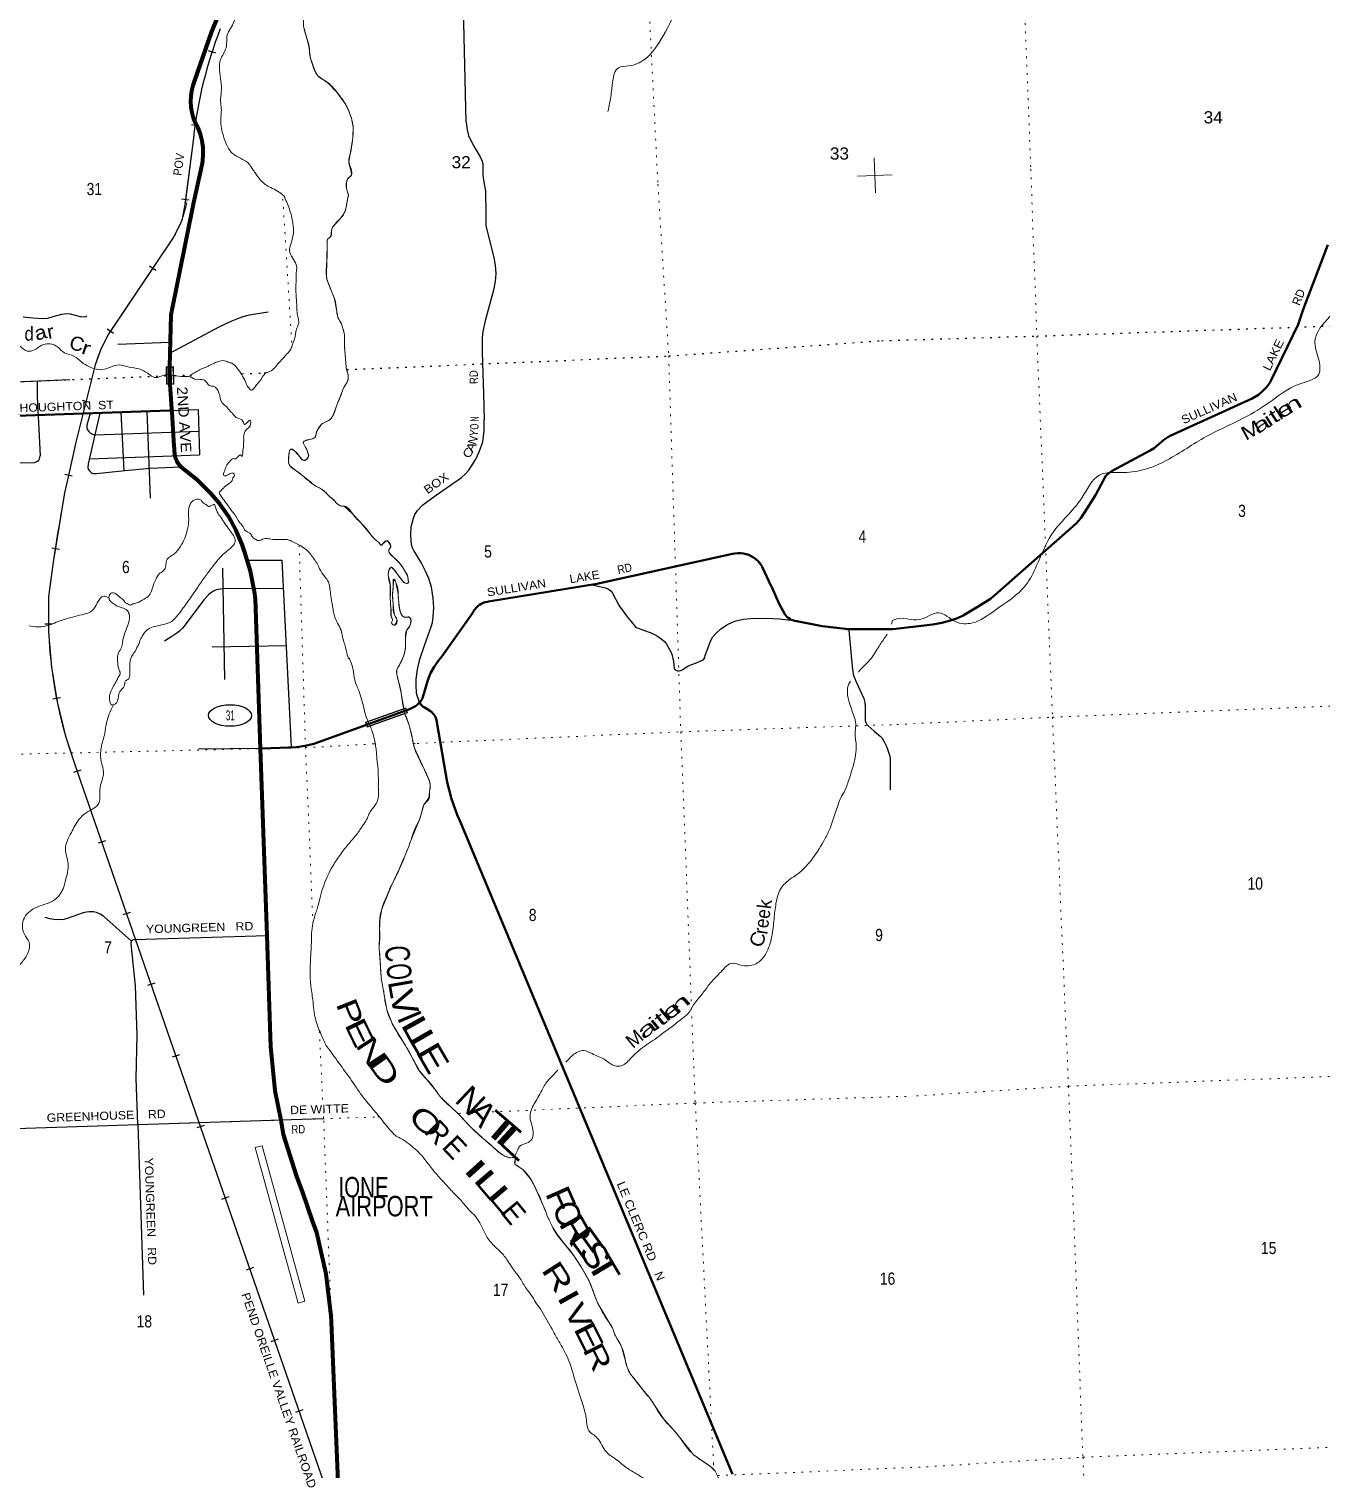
# Model space of a CAD drawing. Header units: feet. Extents: x 727543 to 978287, y 379550 to 572970.
# Drawn here: x 870600 to 889124, y 458553 to 479192 of the extents above; entities that cross this region are included whole.
import ezdxf
from ezdxf.enums import TextEntityAlignment as Align

# ---------------------------------------------------------------- set-up
doc = ezdxf.new("R2010")
doc.units = ezdxf.units.FT
doc.header["$LTSCALE"] = 80
doc.linetypes.add('DOT_DASHED', pattern=[7.7, 5, -1.2, 0.3, -1.2])
doc.linetypes.add('DOTTED', pattern=[1.5, 0.3, -1.2])
for name, color, linetype, lineweight in [('17', 7, 'Continuous', 25), ('23', 7, 'Continuous', 70), ('26', 7, 'Continuous', 40), ('29', 7, 'Continuous', 25), ('34', 7, 'Continuous', 25), ('36', 7, 'Continuous', 13), ('39', 7, 'Continuous', 13), ('4', 7, 'Continuous', 13), ('44', 7, 'DOT_DASHED', 13), ('59', 7, 'Continuous', 13), ('6', 7, 'DOTTED', 25), ('61', 7, 'Continuous', 13), ('7', 7, 'DOTTED', 13)]:
    doc.layers.add(name, color=color, linetype=linetype, lineweight=lineweight)
for name, color, linetype in [('27', 7, 'Continuous'), ('30', 7, 'Continuous'), ('41', 7, 'Continuous')]:
    doc.layers.add(name, color=color, linetype=linetype)

msp = doc.modelspace()

# ---------------------------------------------------------------- linework, layer by layer
at = {"layer": '17'}
msp.add_ellipse((873484.91, 469352.22), major_axis=(309.24, -1), ratio=0.500121, dxfattribs=at)
at = {"layer": '23'}
for p, q in [((874015.83, 466199.76), (873922.86, 468879.21)), ((874668.38, 462112.31), (874530.01, 462516.78))]:
    msp.add_line(p, q, dxfattribs=at)
for points in [[(872967.24, 476704.25), (873084.74, 477241.9), (873093.95, 477299.69), (873101.07, 477395.93), (873098.1, 477492.39), (873085.06, 477588.02), (873062.1, 477681.75), (873029.46, 477772.57), (873026.65, 477777.25), (872990.37, 477846.14), (872961.48, 477918.44), (872940.31, 477993.37), (872927.09, 478070.1), (872921.96, 478147.79), (872924.99, 478225.59), (872936.12, 478302.65), (872955.25, 478378.13), (872982.17, 478451.19), (873219.55, 479139.76), (873512.52, 479864.28)], [(872652.9, 473712.09), (872650.61, 473747.33), (872628.05, 474100.03), (872619.47, 474348.73), (872640.31, 475092.04), (872967.24, 476704.25)], [(873922.86, 468879.21), (873848.49, 471022.56), (873835.16, 471130.11), (873778.13, 471419.01), (873691.22, 471700.36), (873656.79, 471803.93), (873569.84, 472010.31), (873461.78, 472206.46), (873333.82, 472390.24), (873211.39, 472533.73), (873008.61, 472733.27), (872786.08, 472910.53), (872764.54, 472935.1), (872742.94, 472965.27), (872724.62, 472997.53), (872709.76, 473031.54), (872698.54, 473066.91), (872691.08, 473103.25), (872687.46, 473140.18), (872687.6, 473160.37), (872687.76, 473182.74), (872685.57, 473210.37), (872653.86, 473697.33), (872652.9, 473712.09)], [(874215.81, 463553.63), (874129.17, 463971.77), (874071.24, 464602.98), (874015.83, 466199.76)], [(874530.01, 462516.78), (874440.68, 462744.7), (874252.77, 463350.07), (874215.81, 463553.63)], [(874668.38, 462112.31), (874667.62, 462112.31), (874530.01, 462516.78)], [(875038, 458253.23), (874939.47, 460666.18), (874934.44, 460749.04), (874861.69, 461351.35), (874726.39, 461942.76), (874668.38, 462112.31)]]:
    msp.add_lwpolyline(points, dxfattribs=at)
at = {"layer": '26'}
for points in [[(889220.99, 476098.71), (888864.84, 475169.92), (888792.24, 474957.04), (888406.01, 474155.66), (888386.05, 474121.32), (888345.17, 474060.55), (888287.6, 474002.41), (888223.51, 473948.32), (888134.15, 473895.57), (886959.32, 473359.59), (886925.29, 473340.58), (886869.97, 473302.52), (886727.4, 473184.59), (886672.07, 473149.13), (886125.75, 472857.67), (886094.36, 472834.58), (886056.34, 472804.15), (886039.23, 472787.03), (886011.01, 472742.19), (885888.59, 472511.26), (885732.66, 472258.85), (885679.93, 472181.19), (885611.41, 472102.71), (884487.99, 471115), (884382.32, 471023.64), (884208.85, 470912), (883989.92, 470785.92), (883910.16, 470747.12), (883811.22, 470713.64), (883688.44, 470682.14), (883558.39, 470654.67), (882985.77, 470590.42)], [(870425.82, 473644.66), (872614.88, 473721.45), (872652.9, 473712.09)], [(876202.03, 469540.48), (876213.39, 469553.82), (876231.77, 469580.63), (876247.24, 469609.22), (876249.73, 469614.58), (876319.43, 469858.49), (876359.85, 469957.3), (876410.38, 470051.34), (876470.46, 470139.59), (876518.39, 470198.01), (876959.9, 470819.32), (876974.69, 470846.56), (876992.25, 470872.11), (877012.38, 470895.68), (877034.87, 470917.01), (877059.46, 470935.88), (877085.89, 470952.08), (877113.87, 470965.42), (877143.09, 470975.77), (877173.23, 470983), (877190.68, 470985.7), (878742.15, 471237.63), (880683.66, 471667.27), (880722.64, 471675.34), (880762.26, 471679.3), (880802.07, 471679.09), (880841.64, 471674.72), (880880.54, 471666.24), (880918.34, 471653.73), (880954.62, 471637.35), (880989, 471617.26), (881021.08, 471593.69), (881050.53, 471566.9), (881077.01, 471537.17), (881080.14, 471532.81), (881112.32, 471485.57), (881113.61, 471482.81), (881242.36, 471206.82), (881248.79, 471194.02), (881264.93, 471156.82), (881353.82, 470951.88), (881434.3, 470803.55), (881449.37, 470784.17), (881466.38, 470766.46), (881485.15, 470750.64), (881505.47, 470736.86), (881527.12, 470725.28), (881549.86, 470716.03), (881573.45, 470709.2), (881597.62, 470704.88), (881605.94, 470703.99), (881972.85, 470632.67), (882306.1, 470592.48), (882331.1, 470589.46), (882356.1, 470589.5), (882985.77, 470590.42)], [(873922.86, 468879.21), (873943.92, 468879.99), (874323.27, 468894.17), (874433.27, 468898.51), (874560.2, 468915.98), (874684.6, 468946.62), (874805.12, 468990.1), (875439.49, 469220.87), (876055.36, 469444.9), (876085.99, 469455.79), (876115.31, 469469.82), (876143, 469486.84), (876168.76, 469506.67), (876192.31, 469529.07), (876202.03, 469540.48)], [(880683.98, 458483.58), (876772.38, 467859.06), (876741.4, 467928.27), (876656.23, 468159.84), (876595.73, 468399.05), (876447.06, 469256.41), (876446.45, 469262.19), (876442.63, 469284.39), (876436.5, 469306.08), (876428.14, 469327.01), (876417.64, 469346.95), (876405.12, 469365.68), (876390.7, 469383), (876374.55, 469398.72), (876356.85, 469412.66), (876264.83, 469469.39), (876262.54, 469470.62), (876251.25, 469477.66), (876240.75, 469485.85), (876231.16, 469495.08), (876222.59, 469505.27), (876215.13, 469516.3), (876208.87, 469528.04), (876202.03, 469540.48)]]:
    msp.add_lwpolyline(points, dxfattribs=at)
at = {"layer": '29'}
for p, q in [((872623.07, 474544.68), (873326.22, 474922.15)), ((872616.71, 474697.62), (871875.7, 474670.25)), ((870402.09, 474135.54), (871185.95, 474164.77)), ((871479.49, 473680.58), (871433.45, 473514.21)), ((871618.55, 473685.9), (871450.55, 472958.04)), ((872293.15, 473710.81), (872340.96, 472464.95)), ((872639.88, 473722.33), (873025.53, 473735.86)), ((873025.53, 473735.86), (873046.93, 473087.62)), ((871549.36, 473372.8), (873035.79, 473424.95)), ((871467.67, 473032.22), (873046.93, 473087.62)), ((871570.69, 472820.76), (871977.23, 472863.25)), ((873407.89, 469865.75), (873379.1, 471463.62)), ((873736.17, 471575.99), (874226.79, 471575.9)), ((874248, 471170.42), (873384.47, 471165.81)), ((882355.6, 470575.82), (882405.69, 470004.95)), ((874287.12, 470350.53), (873226.72, 470330.88)), ((876177.47, 469607.59), (876202.03, 469540.48)), ((873918.92, 468879.06), (873032.67, 468867.9)), ((872116.39, 466143.07), (874015.83, 466199.76)), ((874809.14, 463573.29), (874215.81, 463553.63)), ((872163.83, 463494.53), (872246.19, 461048.6))]:
    msp.add_line(p, q, dxfattribs=at)
for points in [[(876867.07, 477855.12), (876816.33, 480099.92), (876816.33, 480099.92)], [(876867.07, 477855.12), (876882.26, 477745.62), (876902.96, 477665.37), (876939.19, 477579.94), (876996.11, 477476.38), (877071.15, 477357.29), (877099.61, 477295.16), (877109.96, 477253.74), (877109.96, 477238.21), (877107.37, 477093.23), (877120.31, 476994.85), (877144.37, 476869.51)], [(877144.37, 476869.51), (877151.45, 476535.12), (877152.57, 476371.09), (877164.74, 476313.47), (877266.64, 475914.5), (877284.38, 475803.66), (877293.23, 475683.98), (877284.38, 475568.71), (877262.21, 475444.6), (877142.58, 475005.73), (877106.04, 474855), (877098.28, 474766.35), (877099.19, 474554.58)], [(873326.22, 474922.15), (873500.2, 475002.3), (873595.45, 475042.2), (873672.99, 475068.79), (873763.82, 475090.96), (873848, 475108.69), (874031.86, 475137.5)], [(870521.04, 475062.97), (870656.17, 475051.88), (870795.72, 475040.8), (870871.04, 475045.23), (870950.79, 475067.4), (871074.84, 475102.86), (871141.3, 475111.73), (871194.46, 475109.51), (871338.45, 475067.4), (871387.18, 475062.97), (871418.2, 475069.61), (871433.7, 475080.7)], [(877099.19, 474554.58), (877119.46, 473960.88), (877127.1, 473589.21), (877127.01, 473593.25)], [(870721.77, 474133.42), (870720.07, 473921.2), (870761.76, 473071.29)], [(871969.16, 472862.49), (871925.97, 473697.25), (871927.87, 473703.36)], [(871433.45, 473514.21), (871430.28, 473472.95), (871436.92, 473450.79), (871461.29, 473419.76), (871483.45, 473397.59), (871521.11, 473377.65), (871549.36, 473372.8)], [(876225.38, 471543.04), (876118, 471718.64), (876098.07, 471754.1), (876085.88, 471802.87), (876073.7, 471931.43), (876081.45, 472057.76), (876113.57, 472179.67), (876134.62, 472230.65), (876170.07, 472288.28), (876246.49, 472370.29), (876423.72, 472498.85), (876800.33, 472764.83), (876855.72, 472811.38), (876905.56, 472869), (876981.99, 472986.48), (877005.25, 473026.37), (877056.21, 473128.33), (877106.05, 473274.63), (877118.24, 473352.2), (877128.21, 473438.65), (877127.1, 473589.21)], [(870402.57, 472975.05), (870681.48, 472979.78), (870705.85, 472985.32), (870724.68, 472994.19), (870745.73, 473013.03), (870754.59, 473031.87), (870759.02, 473048.49), (870761.76, 473071.29)], [(871450.55, 472958.04), (871445.79, 472905.54), (871451.88, 472880.05), (871467.94, 472856.77), (871491.76, 472832.39), (871509.48, 472822.42), (871523.32, 472819.09), (871570.69, 472820.76)], [(871977.23, 472863.25), (872338.13, 472897.35), (872775.9, 472914.37)], [(874226.79, 471575.9), (874358.55, 468896.99), (874360.57, 468897.03)], [(876202.03, 469540.48), (876165.63, 469637.35), (876157.33, 469671.7), (876151.23, 469785.85), (876152.34, 469872.3), (876173.39, 470009.72), (876205.51, 470160.44), (876276.4, 470368.79), (876373.88, 470639.21), (876384.95, 470683.53), (876397.14, 470758.9), (876404.89, 470900.75), (876397.14, 471031.53), (876373.88, 471188.9), (876335.11, 471313.03), (876285.26, 471419.42), (876225.38, 471543.04)], [(878673.78, 471224.11), (878867.83, 471181.14), (878899.95, 471168.96), (878918.78, 471158.98), (878947.58, 471132.38), (878959.76, 471116.87), (879062.78, 470924.03), (879164.68, 470782.17), (879293.18, 470627.02), (879311.45, 470613.72), (879333.6, 470601.53), (879386.22, 470582.69), (879528, 470533.92), (879570.09, 470513.98), (879612.18, 470488.49), (879678.65, 470440.83), (879711.32, 470410.91), (879739.02, 470374.33), (879802.71, 470263.51), (879814.34, 470229.15), (879838.16, 470126.08), (879851.45, 470024.13), (879864.74, 470006.39), (879875.26, 469999.74), (879895.76, 469993.09), (879919.57, 469993.09), (879944.49, 469997.53), (879975.51, 470010.83), (880050.83, 470064.02), (880157.17, 470103.92), (880254.64, 470143.82), (880274.58, 470159.33), (880287.87, 470181.5), (880294.52, 470210.31), (880369.84, 470418.66), (880403.07, 470478.51), (880445.17, 470529.49), (880517.17, 470595.99), (880613.53, 470658.05), (880685.53, 470691.3), (880732.06, 470709.04), (880843.93, 470733.41), (880942.52, 470742.28), (881176.24, 470746.71), (881357.9, 470737.84), (881561.71, 470715.68)], [(873384.47, 471165.81), (873352.65, 471163.42), (873307.79, 471156.76), (873278.44, 471147.9), (873249.64, 471134.6), (873208.1, 471108), (873174.32, 471080.3), (873110.63, 471010.47), (872827.07, 470631.45), (872801.58, 470601.53), (872766.14, 470567.18), (872722.94, 470531.71), (872652.05, 470482.95), (872543.5, 470418.67)], [(882405.69, 470004.95), (882420.2, 469927.7), (882456.75, 469836.82), (882567.52, 469597.44), (882584.14, 469537.59), (882589.68, 469477.74), (882585.24, 469318.15), (882588.02, 469281.58), (882597.43, 469251.66), (882612.39, 469222.84), (882629.55, 469202.9), (882718.17, 469127.53), (882802.35, 469056.6), (882830.6, 469026.68), (882856.08, 468985.68), (882899.83, 468897.01), (882933.06, 468798.38), (882940.81, 468767.35), (882944.14, 468732.99), (882944.14, 468542.37), (882944.14, 468285.25)], [(872073.25, 466117.5), (871676.7, 466469.92), (871621.31, 466507.61), (871570.36, 466527.55), (871526.05, 466538.64), (871464.02, 466540.85), (871428.57, 466536.42), (871379.83, 466523.12), (871300.08, 466494.31), (871151.65, 466441.11), (871102.91, 466430.03), (871045.31, 466425.59), (870958.91, 466427.81), (870903.53, 466438.89), (870832.63, 466456.63)], [(872163.83, 463494.53), (872138.88, 464149.22), (872152.17, 464769.85), (872130.02, 465479.14), (872067.99, 466082.04), (872068.82, 466098.66), (872073.25, 466117.5)], [(872073.25, 466117.5), (872093.46, 466135.78), (872105.09, 466140.77), (872116.39, 466143.07)], [(874215.81, 463553.63), (869526.92, 463402.83), (869302.87, 463400.28)]]:
    msp.add_lwpolyline(points, dxfattribs=at)
at = {"layer": '34'}
for p, q in [((873281.25, 478843.75), (873175.14, 478875)), ((873040.3, 477796.44), (872931.06, 477813.83)), ((872958.82, 477624.91), (872839.4, 476699.2)), ((872900.6, 476735.04), (872790.9, 476749.2)), ((872421.72, 475728.83), (872329.8, 475790.36)), ((871815.54, 474828), (871723.62, 474889.53)), ((871477.08, 473836.5), (871369.82, 473863.5)), ((871223.43, 472782.47), (871115.44, 472806.39)), ((871037.94, 471729.69), (870928.81, 471747.73)), ((870938.58, 470660.29), (870827.97, 470659.99)), ((871055.11, 469604.55), (870945.94, 469586.78)), ((871346.27, 468569.62), (871241.76, 468533.38)), ((871700, 467557.44), (871595.5, 467521.2)), ((872053.25, 466530.72), (871948.75, 466494.48)), ((872406.99, 465518.53), (872302.48, 465482.3)), ((872760.24, 464491.81), (872655.74, 464455.57)), ((873113.98, 463479.63), (873009.47, 463443.39)), ((873467.23, 462452.91), (873362.73, 462416.67)), ((873820.97, 461440.73), (873716.46, 461404.49)), ((874174.22, 460414), (874069.71, 460377.77)), ((874527.96, 459401.82), (874423.45, 459365.58))]:
    msp.add_line(p, q, dxfattribs=at)
at = {"layer": '34', "lineweight": 13}
msp.add_line((872664.15, 476191.84), (871749.35, 474825.3), dxfattribs=at)
for points in [[(872958.82, 477624.91), (872840.92, 476710.99), (872838.74, 476699.09)], [(871554.69, 474374.73), (871276.57, 473269.73), (871115.25, 472541.49)], [(871288.25, 468573.63), (878475.72, 447845.48), (878475.68, 447847.5)]]:
    msp.add_lwpolyline(points, dxfattribs=at)
at = {"layer": '34'}
msp.add_lwpolyline([(872839.4, 476699.2), (872798.47, 476469.38), (872784.56, 476426.55), (872696.91, 476249.06), (872663.22, 476192.43), (871769.56, 474857.46), (871748.4, 474825.86), (871630.72, 474600.76), (871553.63, 474375.04), (871275.5, 473269.98), (871169.89, 472793.21), (871114.17, 472541.7), (870950.03, 471548.67), (870882.93, 471051.04), (870883.99, 470659.04), (870884.29, 470546.73), (870925.6, 470044.15), (871006.61, 469546.42), (871126.8, 469056.68), (871285.42, 468578.01), (871287.22, 468573.26), (871295.04, 468550.69), (872002.03, 466511.79), (872709.02, 464472.89), (873416, 462433.98), (874122.99, 460395.08), (874829.98, 458356.17)], dxfattribs=at)
at = {"layer": '34', "lineweight": 13}
for centre, radius, start, end in [((879214.34, 476920.14), 6295.09, 158.84718, 173.57198), ((871413.11, 476974.47), 1475.67, 327.97081, 349.40461), ((873116.28, 473967.41), 1613.84, 147.88747, 165.3809), ((896015.54, 467915.59), 25326.34, 169.47574, 172.88858), ((877237.41, 470815.98), 6357.72, 177.88182, 200.6524)]:
    msp.add_arc(centre, radius, start, end, dxfattribs=at)
at = {"layer": '34'}
msp.add_arc((879214.34, 476920.14), 6295.09, 158.84718, 173.57198, dxfattribs=at)
at = {"layer": '36'}
msp.add_line((873846.43, 463161.21), (873942.83, 463187.82), dxfattribs=at)
for points in [[(873846.43, 463161.21), (874461.57, 460932.7), (874557.97, 460959.31)], [(873942.83, 463187.82), (874557.97, 460959.31), (874557.97, 460959.31)]]:
    msp.add_lwpolyline(points, dxfattribs=at)
at = {"layer": '39'}
for p, q in [((882965.71, 470662.58), (882980.85, 470712.48)), ((875970.79, 469450.55), (875990.54, 469376.57))]:
    msp.add_line(p, q, dxfattribs=at)
for points in [[(875817.15, 486624.59), (875839.87, 486390.48), (875819.68, 486173.39), (875733.18, 485725.79), (875652.4, 485507.01), (875652.33, 485365.35), (875632.49, 485279.81), (875617.49, 485166.07), (875629.36, 485030.82), (875651.44, 484891.8), (875705.78, 484755.71), (875804.54, 484620.85), (875999.41, 484446.17), (876104.68, 484295.31), (876130.73, 484231.28), (876167.32, 484151.35), (876225.19, 484033.57), (876250.01, 483941.17), (876271.92, 483808.23), (876307.7, 483612.93), (876313, 483495.71), (876391.22, 483228.74), (876485.52, 482964.25), (876537.56, 482838.21), (876540.33, 482739.13), (876497.47, 482537.6), (876441.85, 482430.82), (876408.99, 482377.3), (876293.09, 482185.87), (876138.16, 481944.8), (875976.27, 481735.9), (875765.34, 481545.88), (875553.57, 481386.19), (875330.84, 481256.55), (875218.72, 481219.03), (874985.1, 481117.42), (874761.44, 480949.3), (874581.69, 480800.62), (874442.86, 480562.02), (874406.19, 480500.29), (874375.52, 480440.75), (874289.04, 480353.35), (874153.66, 480207.93), (873956.74, 480095.19), (873843.75, 479944.32), (873756.46, 479741.56), (873657.34, 479528.34), (873574.01, 479400.56), (873540.72, 479290.35), (873445.01, 479099.49), (873427.78, 478920.93), (873349.68, 478750.8), (873354.25, 478443.34), (873358.55, 478289.66), (873348.27, 478151.77), (873359.23, 478048.87), (873350.53, 477854.36), (873397.26, 477629.02), (873432.29, 477532.86), (873474.83, 477457.14), (873520.79, 477403.79), (873578.41, 477366.94), (873693.31, 477305.38), (873751.1, 477262.47), (873782.69, 477216.81), (873820.63, 477161.2), (873852.22, 477115.54), (873942.28, 477002.7), (874006.42, 476949.85), (874092.53, 476905.7), (874187.01, 476851.67), (874267.96, 476776.06), (874275.6, 476756)], [(876553.71, 484570.88), (876597.82, 484511.4), (876613.03, 484473.37), (876639.7, 484387.1), (876641.95, 484379.07), (876660.08, 484308.75), (876697.41, 484202.53), (876748.88, 484096.72), (876788.44, 484055.32), (876828.85, 483983.6), (876835.42, 483965.57), (876896.32, 483811.44), (876965.3, 483657.54), (876959.22, 483513.7), (876979.12, 483380.69), (876996.31, 483271.9), (877010.88, 483112.43), (877090.96, 482995.27), (877165.38, 482863.78), (877209.58, 482656.58), (877232, 482505.43), (877227.92, 482434.49), (877226.15, 482353.5), (877219.18, 482169.16), (877216.47, 482049.69), (877162.98, 481938.92), (877042.25, 481775.7), (876976.4, 481745.53), (876904.89, 481701.05), (876782.83, 481657.18), (876650.16, 481487.55), (876469.6, 481440.02), (876302.44, 481419.18), (876090.72, 481257.47), (876095.3, 481093.68), (876101.68, 480938.04), (876021.94, 480826.55), (875974.1, 480802.96), (875926.31, 480777.34), (875811.15, 480776.16), (875652.39, 480816.26), (875500.19, 480838.33), (875375.42, 480674.99), (875320.75, 480606.69), (875275.32, 480569), (875115.05, 480374.32), (875085.77, 480337.08), (874994.75, 480267.76), (874857.58, 480114.2), (874705.03, 480004.72), (874570.4, 479760.17), (874544.11, 479472.08), (874543.45, 479206.97), (874622.63, 478905.63), (874627.02, 478820.76), (874665.26, 478682.19), (874740.53, 478520.38), (874769.53, 478494.88), (874857.96, 478440.68), (875022.25, 478275.27), (875148.57, 478094.63), (875198.13, 477984.71), (875248.27, 477781.72), (875237.38, 477593.22), (875210.17, 477410.34), (875189.44, 477284.3), (875223.04, 477095.01), (875168.08, 477036.82), (875148.36, 476947.23), (875162.8, 476864.67), (875180.68, 476805.28), (875178.87, 476791.68)], [(878900.05, 478004.79), (878945.76, 478248.9), (878970.5, 478447.9), (879050.17, 478634.27), (879196.96, 478660.62), (879424.74, 478753.97), (879692.18, 479091.27), (879917.11, 479575.1), (880012.38, 479925.82), (880121.35, 480220.25), (880313.67, 480569.62), (880604.34, 480871.14), (880880.38, 481117.61), (881199.96, 481324.82), (881698.42, 481567.36), (881995.41, 481715.26), (882253.48, 481809.46), (882436.23, 481850.97), (882536.38, 481856.61)], [(890282.25, 477394.7), (890158.47, 476676.71), (889929.22, 476004.55), (889474.51, 475302.08), (889249.4, 475067.97), (889033.16, 474717.14), (889086.12, 474464.78), (889089.14, 474244.93), (888791.81, 474092.97), (888420.58, 473867.74), (888071.51, 473645.31), (887476.49, 473349.47), (886913.55, 473012.41), (886337.88, 472836.32), (885944.83, 472795.95), (885693.15, 472470.08), (885263.28, 471950.13), (885045.07, 471500.34), (884888.65, 471220.27), (884444.19, 470857.19), (884123.68, 470678.18), (883881.99, 470697.74), (883641.95, 470824.31), (883370.65, 470727.78), (883013.05, 470728.74), (882980.7, 470711.99)], [(875178.87, 476791.68), (875166.4, 476746.1), (875154.19, 476652.89), (875135.37, 476585.82), (875121.91, 476553.21), (875108.32, 476526.66), (875070.89, 476481.44), (875011.59, 476419.61), (874962.38, 476357.98), (874939.16, 476309.01), (874932.83, 476224), (874881.4, 476172.43), (874874.4, 476119.75), (874874.21, 476030.83), (874874.68, 475909.59), (874866.75, 475804.35), (874862.81, 475701.21), (874865.87, 475650.75), (874875.14, 475592.34), (874905.02, 475514.14), (874947.58, 475407.9), (874985.9, 475311.69), (875010.96, 475172.76), (875031.53, 475055.98), (875079.82, 474966.02), (875103.43, 474897.8), (875125.52, 474805.29), (875123.47, 474708.25), (875127.98, 474587.1), (875138.21, 474482.22), (875143.95, 474399.49), (875153.81, 474312.8), (875175.65, 474232.41), (875167.38, 474143.33), (875116.74, 474053.38), (875087.92, 473982.06), (875066.92, 473923.03), (875036.13, 473849.65), (874995.9, 473743.75), (874973.1, 473674.58), (874916.23, 473592.58), (874882.38, 473569.66), (874810.35, 473537.88), (874749.28, 473463.89), (874718.36, 473396.57), (874701.4, 473337.62), (874623.27, 473307.73), (874559.02, 473290.26), (874535.14, 473273.6), (874539.71, 473247.42), (874552.4, 473219.39), (874588.04, 473155.45), (874605.39, 473097.21), (874610.13, 473062.95), (874534.52, 473008.86), (874482.99, 473060.35), (874406.53, 473145.69), (874349.61, 473164.73), (874328.7, 473101.66), (874322.45, 473012.62), (874329.83, 472948.1), (874416.25, 472869.04), (874561.95, 472754.8), (874713.7, 472640.69), (874819.93, 472580.22), (874867.3, 472534.71), (874910.59, 472491.13), (874961.88, 472451.76), (875009.5, 472394.13), (875050.48, 472364.66), (875076.97, 472353.07), (875123.47, 472349.98), (875253.23, 472225.32), (875391.47, 472080.62), (875513.66, 471931.56), (875555.01, 471883.9), (875598.18, 471846.39), (875622.82, 471826.68), (875641.56, 471798.77), (875653.84, 471790.94), (875675.62, 471811.59), (875721.17, 471854.96), (875787.2, 471785.58), (875758.3, 471718.3), (875773.38, 471672.13), (875824.95, 471618.62), (875909.36, 471539.51), (875959.12, 471475.86), (875986.31, 471429.94), (876032.66, 471335.91), (876042.31, 471259.32)], [(874274.93, 476757.76), (874318.22, 476658.06), (874363.63, 476511.46), (874390.79, 476368.54), (874387.52, 476233.08), (874353.81, 476105.08), (874337.55, 476011.79), (874432.56, 475809.63), (874439.69, 475757.24), (874432.78, 475700.51), (874431.49, 475567.11), (874426.76, 475502.35), (874428.17, 475433.67), (874433.74, 475359.02), (874434.65, 475314.58), (874440.6, 475221.74), (874441.93, 475157.11), (874457.88, 475068.52), (874464.6, 475036.32), (874466.18, 474959.56), (874456.54, 474937.14), (874431.68, 474869.94), (874420.73, 474813.14), (874398.42, 474719.72), (874379.19, 474672.85), (874367.87, 474634.23), (874356.39, 474603.68), (874336.87, 474570.95), (874321.06, 474554.46), (874269.66, 474500.87), (874224.33, 474447.4), (874153.21, 474371.18), (874113.8, 474323.9), (874024.02, 474271.55), (874008, 474265.16), (873976.21, 474240.26), (873919.38, 474156.25), (873864.24, 474088.44), (873824.92, 474037.11), (873797.16, 474012.3), (873752.06, 474045.73), (873705.87, 474131.68), (873655.36, 474231.69), (873582.57, 474335.29), (873510.61, 474398.48), (873459.78, 474415.63), (873427.2, 474429.11), (873336.3, 474431.3), (873306.24, 474420.58), (873278.19, 474409.91), (873132.23, 474340.24), (873058.14, 474310.44), (873022.19, 474291.52), (872976.35, 474262.29), (872918.62, 474222.72), (872996.51, 474165.7), (873105.61, 474161.87), (873152.86, 474122.41), (873192.12, 474078.76), (873240.76, 474069.65), (873325.5, 473974.38), (873370.78, 473833.85), (873436.61, 473774.57), (873488.35, 473712.98), (873521.35, 473679.3), (873572.96, 473623.77), (873671.08, 473565.15), (873690.15, 473521.08), (873769.63, 473583.33), (873771.29, 473502.53), (873731.8, 473459.28), (873684.86, 473385.58), (873680.09, 473322.84), (873680.88, 473284.46), (873679.73, 473273.1), (873677.34, 473243.23), (873673.75, 473184.68), (873666.59, 473127.33), (873664.2, 473089.1), (873657.15, 473063.7), (873636.47, 473087.53), (873628.4, 473087.37), (873604.56, 473068.69), (873572.93, 473035.72), (873558.93, 473029.37), (873534.63, 473032.91), (873476.97, 472989.3), (873437.52, 472944.04), (873408.91, 472862.62), (873396.23, 472791.63), (873414.56, 472783.92)], [(872677.59, 474223.09), (872560.99, 474235.62), (872400.29, 474195.97), (872322.6, 474242.88), (872177.69, 474318.74), (872039.88, 474344.21), (871893.87, 474375.59), (871648.94, 474307.94), (871546.87, 474319.19), (871458.24, 474352.55), (871358.02, 474415.17), (871247.21, 474501.82), (871112.98, 474549.6), (870975.48, 474657.94), (870787.71, 474658.15), (870682.08, 474591.33), (870577.42, 474575.05), (870468.93, 474647.6), (870318.01, 474721.31), (870275.5, 474726.51), (870141.27, 474774.29), (869937.94, 474941.9), (869801.86, 474981.56), (869683.77, 475029.67), (869535.2, 475087.27), (869483.37, 475108.4)], [(872912.81, 474214.14), (872862.36, 474209.44), (872706.67, 474220.41), (872676.26, 474223.22)], [(873414.56, 472783.92), (873478.56, 472813.52), (873530.83, 472824.69), (873549.61, 472794.76), (873526.18, 472755.89), (873520.63, 472731.53), (873481.18, 472686.26), (873405.65, 472628.14), (873338.44, 472558.06), (873331.67, 472550.12), (873345.54, 472507.69), (873416.1, 472414.15), (873457.67, 472356.39), (873515.84, 472276.75), (873567.79, 472205.06), (873615.82, 472127.23), (873659.28, 472075.58), (873709.34, 471997.79), (873783.03, 471948.77), (873797.73, 471920.78), (873812.19, 471904.91), (873899.97, 471858.2), (873968.09, 471883.84), (874056.97, 471881.61), (874214.63, 471872.71), (874301.46, 471872.46), (874364.48, 471851.52), (874517.58, 471769.77), (874599.59, 471708.8), (874653.47, 471641.19), (874747.2, 471501.65), (874768.33, 471455.6), (874843.43, 471337.91), (874893.32, 471268.2), (874913.06, 471191.81), (874925.23, 471091.02), (874943.82, 470972.17), (874954.99, 470919.86), (874966.87, 470833.2), (874988.54, 470760.9), (875026.65, 470674.78), (875075.15, 470574.73), (875097.24, 470482.23), (875123.53, 470381.72), (875145.33, 470303.36), (875184.35, 470172.8), (875184.31, 470174.82), (875219.99, 470108.86), (875257.78, 469939.89), (875299.45, 469779.07), (875333.36, 469700.95), (875363.56, 469606.59), (875391.83, 469508.15), (875420.64, 469383.45), (875454.92, 469287.15), (875492.92, 469201.79)], [(873261.08, 472378.8), (873302, 472268.34), (873352.01, 472192.57), (873474.86, 472011.19), (873558.9, 471851.24), (873422.85, 471692.86), (873298.19, 471569.07), (873221.48, 471470.5), (873127.22, 471341.27), (873021.31, 471189.57), (872870.32, 470972.28), (872746.57, 470804.05), (872621.84, 470684.3), (872507.43, 470651.65), (872406.98, 470627.37), (872312.83, 470591.1), (872233.85, 470504.61), (872196.87, 470437.17), (872179.83, 470382.26), (872150.72, 470325.08), (872139.19, 470296.56), (872117.65, 470263.79), (872096.08, 470233.03), (872048.28, 470102.73), (872047.85, 469926.91), (872020.8, 469867.75), (871978.96, 469840.63), (871973.78, 469798.09), (871962.38, 469763.5), (871930.83, 469726.48), (871889.82, 469658.96), (871856.07, 469532.98), (871792.03, 469505.4), (871756.14, 469581.46), (871774, 469694.99), (871861.49, 469858.44), (871894.52, 469921.76), (871910.08, 469950.37), (871896.93, 470000.62), (871872, 470133.48), (871885.73, 470250.97), (871930.57, 470328.67), (871943.17, 470403.7), (871976.75, 470537.76), (872024.68, 470662.01), (872044.72, 470767.5), (872031.45, 470823.81), (872010.56, 470857.74), (871939.09, 470896.69), (871880.19, 470913.68), (871827.02, 470946.95), (871761.36, 470998.15), (871751.96, 471062.62), (871789.35, 471109.86), (871811.55, 471110.32), (871881.08, 471067.28), (871911.85, 471043.66), (871954.97, 471008.16), (871986.08, 470968.38), (872008.57, 470954.69), (872065.45, 470937.67), (872075.42, 470943.93), (872149.67, 470965.66), (872251.52, 471020.28), (872325.11, 471074.32), (872373.41, 471180.39), (872419.35, 471302.57), (872480.13, 471390.71), (872543.67, 471442.52), (872585, 471592.91), (872636.6, 471636.4), (872684.41, 471667.69), (872771.14, 471770.5), (872837.22, 471895.11), (872871.18, 472010.99), (872891.14, 472120.52), (872888.98, 472225.56), (872902.43, 472357.19), (872967.41, 472437.32), (873052.05, 472445.11), (873068.4, 472435.34), (873097.36, 472401.58), (873117.87, 472385.83), (873162.86, 472358.46), (873175.17, 472348.61), (873203.3, 472355.24), (873255.32, 472378.53)], [(876042.31, 471259.32), (876022.42, 471244.76), (875961.17, 471277.87), (875876.1, 471389.3), (875838.74, 471439.05), (875789.6, 471472.4), (875751.27, 471372.6), (875780.57, 471223.66), (875781.34, 471022.95), (875788.61, 470913.77), (875792.25, 470830.06), (875794.07, 470770.01), (875813.15, 470719.13), (875807.38, 470704.86), (875797.75, 470682.44), (875844.91, 470647.03), (875875.54, 470728.48), (875841.93, 470792.46), (875821.35, 470957.44), (875813.46, 471097.02), (875823.54, 471196.25), (875831.43, 471303.51), (875862.69, 471255.65), (875894.35, 471090.59), (875905.62, 470935.22), (875932.33, 470814.52), (875981.88, 470760.96), (876056.64, 470758.45), (876057.36, 470625.09), (876016.06, 470571.71), (875998.37, 470450.1), (875995.51, 470294.44), (875920.95, 470090.84), (875901.47, 470056.09), (875880.06, 470017.25), (875875.42, 469948.45), (875923.93, 469749.38), (875945.08, 469604.32), (875970.79, 469450.55)], [(871746.44, 471036.24), (871677.24, 471063.12), (871582.32, 470966.2), (871513.85, 470859.72), (871363.73, 470796.03), (871225.1, 470762.89), (870992.45, 470687.42), (870783.77, 470624.55), (870603.89, 470635.39)], [(882490.87, 469975.5), (882502.94, 469988.75), (882597.78, 470089.7), (882672.89, 470168.03), (882786.33, 470346.15), (882886.31, 470491.67), (882903.52, 470517.63)], [(878297.55, 464383.79), (878396.36, 464483.12), (878554.47, 464551.02), (878672.47, 464506.95), (878847.78, 464425.65), (879005.17, 464331.86), (879071.89, 464327.16), (879221.18, 464431.25), (879296.33, 464507.55), (879514.96, 464675.7), (879634.39, 464758.97), (879725.82, 464829.54), (879817.41, 464892.04), (879952.44, 465001.9), (880045.76, 465078.57), (880127.95, 465205.54), (880253.91, 465363.71), (880361.96, 465509.39), (880496.29, 465653.59), (880583.27, 465744.28), (880664.89, 465800.51), (880806.74, 465775.11), (881012.34, 465791.43), (881139.34, 465899.11), (881162.77, 465937.98), (881248.57, 466184.25), (881281.77, 466435.51), (881309.41, 466662.4), (881379.77, 466874), (881484.49, 466985.26), (881641.64, 467099.61), (881833.29, 467303.58), (882011.25, 467584.07), (882084.83, 467737.13), (882162.93, 467965.05), (882199.07, 468072.89), (882218.01, 468133.9), (882286.19, 468254.52), (882353.26, 468429.68), (882421.39, 468651.34), (882458.09, 468928.93), (882443.93, 469126.68), (882453.88, 469231.97), (882429.56, 469334.53), (882360.83, 469535.21), (882332.88, 469716.51), (882370.84, 469834.49), (882378.51, 469844.52)], [(871808.34, 469497.65), (871714.51, 469249.2), (871689.33, 469099.15), (871637.18, 468885.9), (871639.1, 468693.96), (871670.68, 468532.94), (871617.13, 468289.35), (871608.84, 468103.27), (871424.06, 467958.04), (871319.05, 467860.92), (871209.77, 467676.82), (871125.82, 467438.67), (871164.41, 467231.32), (871125.07, 466983.98), (871091.07, 466870.12), (870967.16, 466709.97), (870718.9, 466607.9), (870536.3, 466454.63), (870537.12, 466218.22), (870604.07, 466104.4), (870587.13, 465946.43), (870495.09, 465807.14), (870383.38, 465643.19), (870353.47, 465428.38), (870221.47, 465171.06), (870128.5, 464979.21), (869983.94, 464644.85), (869883.98, 464400.31), (869803.23, 464301.66), (869526.35, 464281.36)], [(875990.54, 469376.58), (876032.78, 469266.61), (876084.99, 469083.78), (876120.76, 468914.77), (876153.03, 468818.43), (876229.04, 468656.29), (876296.36, 468524.3), (876347.54, 468391.97), (876353.03, 468321.35), (876342.58, 468240.31), (876328.42, 468143.02), (876310.59, 468126.49), (876284.94, 468097.67), (876273.04, 468087.33), (876263.28, 468070.96), (876202.81, 467869.67), (876117.62, 467692.12), (876089.13, 467604.64), (876045.33, 467476.44), (875991.64, 467337.93), (875854.62, 467029.99), (875771.2, 466864.6), (875740.45, 466789.21), (875658.02, 466575.34), (875632.3, 466451.55), (875626.1, 466360.48), (875630.41, 466150.41), (875622.98, 466020.93), (875625.99, 465972.49), (875637.22, 465819.14), (875652, 465591.09), (875690.79, 465373.63), (875705.1, 465266.82), (875742.81, 465101.89), (875838.19, 464881.55), (875984.32, 464648.09), (876101.73, 464436.29), (876206.5, 464250.49), (876351.21, 464085.72), (876411.32, 464010.15), (876496.51, 463892.67), (876706.59, 463690.83), (876795.2, 463603.73), (876910.87, 463476.76), (877009.69, 463383.8), (877083.8, 463314.58), (877198.85, 463217.91), (877301.75, 463123.01), (877410.33, 463046.42), (877469.39, 463021.35), (877487.68, 463015.66), (877558.32, 463017.1), (877566.32, 462922.29)], [(875492.92, 469201.79), (875522.95, 469120.81), (875553.57, 469006.25), (875571.62, 468913.66), (875581.4, 468831.01), (875592.21, 468697.86), (875601.69, 468629.34), (875607.3, 468552.67), (875608.88, 468475.91), (875612.43, 468401.21), (875609.68, 468338.51), (875613.82, 468235.54), (875605.26, 468160.59), (875570.64, 468077.03), (875527.4, 468019.57), (875482.31, 467953.98), (875453.49, 467882.66), (875402.76, 467796.76), (875367.48, 467745.52), (875273.22, 467616.28), (875202.23, 467534), (875084.21, 467382.05), (874970.48, 467218.07), (874904.27, 467099.51), (874869.52, 467022.01), (874770.59, 466726.97), (874744.49, 466621.36), (874719.84, 466544.07), (874672.83, 466375.38), (874653.61, 466229.49), (874650.3, 466096.05), (874642.99, 465960.51), (874638.84, 465867.47), (874633.47, 465736), (874634.65, 465580.43), (874659.48, 465354.6)], [(874659.48, 465354.6), (874673.74, 465249.81), (874688.96, 465098.56), (874754.24, 464869.53), (874794.7, 464767.29), (874876.77, 464605.28), (874932.84, 464529.63), (875020.17, 464406.13), (875205.06, 464153.26), (875377.79, 463902.16), (875479.3, 463776.93), (875622.12, 463606.05), (875837.36, 463349.76), (875864.09, 463326.06), (875906.93, 463304.7), (876039.93, 463218.5), (876227.11, 463050.56), (876318.32, 462935.21), (876436.42, 462788.08), (876568.66, 462641.24), (876700.76, 462500.46), (876799.79, 462397.4), (876911.51, 462266.31), (876991.88, 462187.12), (877159.43, 461893.48), (877213.56, 461813.75), (877361.94, 461667.24), (877463.44, 461542), (877577.97, 461372.57), (877644.42, 461282.99), (877732.17, 461139.29), (877802.69, 461047.77), (877861.32, 460945.91), (877933.95, 460850.39), (878011.4, 460716.58), (878088.81, 460584.78), (878143.52, 460476.78), (878231.44, 460324.99), (878294.39, 460209.07), (878394.64, 459948.41), (878418.58, 459864.03), (878530.91, 459506.62), (878587.95, 459285.49), (878644.61, 459082.55), (878714.31, 459031.43), (878784.67, 458947.99), (878913.61, 458764.71), (878989.36, 458713.72), (879157.63, 458581.76), (879268.1, 458511.26), (879423.64, 458409.36), (879666.55, 458181.92), (879820.34, 457968.84), (879926.33, 457821.46), (880020.51, 457659.7), (880107.89, 457534.17), (880154.65, 457419.94), (880191.28, 457307.52), (880212.73, 457148.32), (880197.7, 457093.45), (880233.09, 456746.6), (880226.32, 456584.79), (880207.73, 456408.6), (880186.3, 456272.77), (880171.12, 456126.97), (880156.89, 456033.72), (880151.05, 455924.48), (880143.08, 455821.25), (880121.97, 455669.26), (880057.61, 455362.81), (879993.1, 455161.43), (879888.21, 455058.25), (879691.04, 454827.9), (879638.01, 454756.09), (879573.23, 454665.85), (879522.21, 454594.08), (879438.01, 454467.07), (879319.99, 454315.12), (879231.71, 454190.05), (879090.28, 454096.23), (878987.65, 454079.99), (878942.96, 454093.22), (878889.49, 454140.63), (878790.92, 454221.47), (878677.93, 454316.16), (878568.85, 454417), (878462.75, 454471.41), (878391.41, 454504.31), (878330.24, 454533.37), (878253.91, 454612.65), (878183.13, 454716.29)], [(877556.07, 463017.97), (877608.51, 463129.27), (877639.76, 463180.43), (877731.76, 463222.72), (877813.22, 463287.03), (877824.61, 463420.64), (877784.26, 463615.83), (877818.09, 463737.77), (877853.13, 463801.13), (877966.03, 464005.51), (878010.88, 464083.22), (878105.59, 464190.23), (878184.93, 464269.1)], [(877566.32, 462922.29), (877689.19, 462837.9), (877857.77, 462592.79), (877972.14, 462332.42), (878111.94, 462013.96), (878408.83, 461615.86), (878510.96, 461460.32), (878655.73, 461194.51), (878717.83, 461021.99), (878768.67, 460905.82), (878917.15, 460656.25), (878958.84, 460592.44), (879001.52, 460480.15), (879083.26, 460334.3), (879137.03, 460173.73), (879174.62, 460014.85), (879225.13, 459914.84), (879289.35, 459835.32), (879432.38, 459654.35), (879484.08, 459594.78), (879642.65, 459345.42), (879791.69, 459166.59), (879886.68, 459063.44), (879955.19, 458971.89), (880096.2, 458790.87), (880237.78, 458680.6), (880368.81, 458592.33), (880418.2, 458546.86), (880480.98, 458439.02), (880547.86, 458230.22), (880587.63, 458063.31), (880652.74, 457842.35), (880706.16, 457600.95), (880767.96, 457442.56), (880833.32, 457209.48), (880856.72, 457151.36), (880895.35, 456941.98), (880913.52, 456843.34), (880927.71, 456742.59), (880911.4, 456455.3), (880890.67, 456285.13), (880824.74, 455956.41), (880793.21, 455820.38), (880774.58, 455646.21), (880726.61, 455327.96), (880674.25, 455124.81), (880640.12, 455017.02), (880590.1, 454896.77), (880489.68, 454674.45), (880439.2, 454576.42), (880370.64, 454473.98), (880220.58, 454309.26), (880047.13, 454103.63), (879908.73, 453961.37), (879768.63, 453802.91), (879686.13, 453593.09), (879631.15, 453321.18), (879646.38, 453070.91), (879661.92, 453002.52), (879719.48, 452854.16), (879830.3, 452668.48), (880012.22, 452462.03), (880160.97, 452297.34), (880362.65, 452111.5), (880475.8, 452008.73), (880577.1, 451893.59), (880727, 451771.36), (880767.94, 451743.91), (880859.13, 451727.58), (880958.02, 451729.6), (881100.66, 451665.82), (881125.42, 451640.06), (881259.14, 451420.5), (881271.67, 451400.55), (881295.77, 451308.08), (881332.97, 451266.41), (881437.52, 451189.73), (881517.55, 451126.7), (881628.32, 451042.06), (881812.61, 450916.49), (882025.56, 450771.3), (882078.87, 450731.97), (882143.54, 450630.23), (882259.42, 450493.16), (882313.76, 450403.34), (882426.23, 450235.88), (882640.76, 450013.93), (882858.15, 449751.63), (882922.33, 449674.12), (882992.98, 449576.55), (883158.83, 449365.73)]]:
    msp.add_spline(points, degree=3, dxfattribs=at)
at = {"layer": '4'}
for p, q in [((882716.15, 477341.38), (882736.44, 476841.79)), ((882716.15, 477341.38), (882736.44, 476841.79)), ((882716.15, 477341.38), (882736.44, 476841.79)), ((882976.09, 477101.73), (882476.5, 477081.44)), ((882976.09, 477101.73), (882476.5, 477081.44)), ((882976.09, 477101.73), (882476.5, 477081.44))]:
    msp.add_line(p, q, dxfattribs=at)
at = {"layer": '44'}
for points in [[(874544.66, 479194.26), (874615.74, 478941.59), (874637.48, 478772.64), (874699, 478592.52), (874743.64, 478516.51), (874888.58, 478415.18), (875013.3, 478286.09), (875137.34, 478113.82), (875180.98, 478028.51), (875228.65, 477893.42), (875247.46, 477794.81), (875242.31, 477631.39), (875189.12, 477282.09), (875190.33, 477245.75), (875221.79, 477140.22), (875224.4, 477105.36), (875213.84, 477078.6), (875176.87, 477050.13), (875164.16, 477026.29), (875151.25, 476985.07), (875153.2, 476911.58), (875162.13, 476867.58), (875180.12, 476818.42), (875179.1, 476793.39)], [(875178.87, 476791.68), (875138.42, 476594.52), (875115.12, 476538.52), (875051.04, 476460.55), (874959.47, 476353.7), (874938.32, 476306.55), (874929.92, 476218.11), (874887.99, 476184.62), (874877.37, 476152.53), (874872.46, 475868.41), (874864.83, 475661.98), (874871.91, 475603.52), (874893.89, 475542.1), (874982.8, 475320.9), (875031.06, 475058.54), (875080.2, 474965.03), (875102.97, 474899.31), (875124.74, 474813.35), (875124.98, 474646.34), (875149.81, 474343.74), (875176.61, 474226.12), (875175.15, 474169.08), (875166.4, 474141.01), (875111.64, 474041.2), (875031.04, 473836.74), (874958.35, 473643.77), (874918.4, 473594.6), (874796.62, 473526.81), (874735.16, 473435.67), (874703.57, 473339.8), (874676.07, 473322.08), (874558.95, 473290.24), (874539.87, 473279.94), (874533.69, 473267.08), (874539.33, 473248.29), (874572.81, 473183.81), (874591.81, 473146.29), (874608.42, 473087.72), (874611.83, 473070.73), (874609.34, 473061.15), (874586.54, 473027.83), (874561.18, 473007.97), (874550.02, 473004.51), (874541.29, 473005.16), (874524.32, 473017.91), (874411.81, 473139.99), (874377.61, 473166.82), (874355.68, 473169.53), (874342.54, 473153.35), (874332.51, 473124.49), (874325.69, 473073.59), (874321.79, 472970.81), (874342.6, 472930.39), (874695.42, 472654.19), (874804.61, 472591.87), (874854.7, 472547.2), (874914.14, 472487.8), (874974.89, 472437.67), (874998.93, 472405.42), (875020.81, 472384.53), (875059.26, 472360.07), (875083.36, 472351.84), (875115.5, 472353.6), (875130.81, 472343.99), (875234.28, 472244.99), (875338.67, 472137.96), (875532.09, 471909.45), (875561.19, 471877.82), (875621.1, 471828.12), (875645.96, 471793.88), (875654.99, 471792.02), (875721.43, 471855.2), (875734.35, 471859.04), (875749.28, 471847.4), (875788.19, 471784.01), (875788.84, 471768.9), (875759.06, 471726.1), (875760.48, 471703.77), (875777.65, 471666.92), (875901.43, 471547.48), (875957.9, 471477.72), (876025.55, 471362.04), (876042.31, 471259.32), (876019.92, 471243.2), (876007.64, 471241.45), (875977.55, 471259.77), (875816.21, 471465.47), (875800.41, 471475.38), (875788.05, 471470.83), (875773.1, 471451.5), (875760.23, 471425.1), (875753.49, 471400.68)], [(875753.49, 471400.68), (875751.83, 471363.82), (875768.99, 471288.28), (875778.64, 471245.42), (875780.16, 471050.21), (875793.78, 470778.9), (875797.4, 470758.31), (875813.53, 470729.2), (875813.17, 470719.2), (875797.05, 470677.76), (875809.54, 470657.02), (875828.5, 470645.1), (875842.86, 470645.06), (875856.21, 470664.2), (875869.47, 470691.54), (875875.54, 470728.48), (875867.82, 470747.21), (875846.19, 470779.52), (875839.2, 470810.48), (875813.93, 471043.8), (875813.39, 471095.81), (875832.74, 471307.22), (875844.89, 471295.34), (875862.14, 471257.59), (875890.87, 471119.03), (875906.3, 470928.83), (875916.33, 470868.39), (875931.24, 470817.49), (875947.73, 470790.02), (875981.99, 470760.88), (875998.25, 470756.96), (876033.46, 470764.31), (876048.79, 470763.77), (876062.66, 470750.11), (876074.02, 470716.22), (876072.22, 470670.11), (876058.49, 470627.4), (876017.89, 470577.38), (876002.66, 470494.73), (875997.65, 470434.6), (875998.12, 470315.08), (875974.97, 470212.67), (875939.44, 470126.19), (875881.15, 470019.3), (875872.33, 469988.45), (875875.96, 469945.61), (875931.73, 469694.91), (875990.54, 469376.57), (876054.34, 469200.04), (876128.71, 468885.96), (876270.78, 468574.53), (876346.2, 468396.76), (876354.26, 468340.68), (876334.09, 468170.34), (876264.14, 468073.03), (876208.81, 467885.09), (875910.21, 467150.64), (875791.8, 466908.16)], [(875791.8, 466908.16), (875658.64, 466577.06), (875629.04, 466419.43), (875623.44, 466011.87), (875652.29, 465587.76), (875733.69, 465133.35), (875812.17, 464929.45), (875994.19, 464630.36), (876202.87, 464256.56), (876544.69, 463844.5), (876764.13, 463634.49), (876941.09, 463448.17), (877149.47, 463258.77), (877356.86, 463079.51), (877398.48, 463053.01), (877458.27, 463025.54), (877494.33, 463014.43), (877543.63, 463020.08), (877565.33, 463011.76), (877569.37, 462995.8), (877560.43, 462936.65), (877571.05, 462917.9), (877681.47, 462846.6), (877784.49, 462716.11), (877849.69, 462610.22), (878116.81, 462003.22), (878178.71, 461899.57), (878407.56, 461617.72), (878512.32, 461458.13), (878631.84, 461246.01), (878758.05, 460926.86), (878965.73, 460579.32), (878996.85, 460490.81), (879034.77, 460421.36), (879070.85, 460360.61), (879098.98, 460293.78), (879175.32, 460012.67), (879224.04, 459916.22), (879538.42, 459514.38), (879703.97, 459269.18), (879848.25, 459106.87), (880124.56, 458762.55), (880375.5, 458587.38), (880436.08, 458523.84)]]:
    msp.add_lwpolyline(points, dxfattribs=at)
at = {"layer": '59'}
for points in [[(872575.24, 474098.54), (872568.26, 474348.45), (872673.22, 474351.38), (872680.2, 474101.47)], [(872576.47, 474340.67), (872583.01, 474106.76), (872671.98, 474109.23), (872665.45, 474343.16)]]:
    msp.add_lwpolyline(points, close=True, dxfattribs=at)
at = {"layer": '6'}
for points in [[(882820.84, 474722.76), (885048.57, 474789.79), (890380.87, 474971.44), (895706.43, 475168.99), (901025.76, 475370.35), (906360.95, 475628.79), (911698.54, 475780.36), (911775.18, 475787.15), (913249.64, 475868.69)], [(875156.11, 474307.67), (879771.35, 474504.04), (882820.84, 474722.76)], [(865502.91, 473932.68), (869069.28, 474081.5), (872570.79, 474219.48)], [(872671.07, 474223.44), (872686.41, 474224.04), (872932.78, 474230.61)], [(873651.51, 474249.78), (873654.99, 474249.87), (873975.79, 474260.46), (873992.49, 474261.13)]]:
    msp.add_lwpolyline(points, dxfattribs=at)
at = {"layer": '61'}
for p, q in [((875426.7, 469254.37), (876004.03, 469462.04)), ((876004.03, 469462.04), (876029.42, 469391.48))]:
    msp.add_line(p, q, dxfattribs=at)
msp.add_lwpolyline([(876029.42, 469391.48), (875452.1, 469183.78), (875426.7, 469254.37)], dxfattribs=at)
msp.add_lwpolyline([(875999.21, 469451.8), (875436.93, 469249.55), (875456.92, 469194), (876019.19, 469396.29)], close=True, dxfattribs=at)
at = {"layer": '7'}
for p, q in [((884850.5, 480114.22), (884960.75, 477180.87)), ((874241.35, 476755.42), (874371.39, 474647.78)), ((874764.39, 464831.07), (874812.92, 463825.9)), ((876767.48, 463650.76), (876821.05, 463653.11)), ((880475.31, 458460.73), (883464.87, 458586.35))]:
    msp.add_line(p, q, dxfattribs=at)
for points in [[(879021.51, 490513.49), (879018.72, 490439.19), (879292.37, 485213.73), (879289.58, 485139.43), (879462.09, 479874.07), (879477.04, 479773.31), (879616.86, 476967.72)], [(884960.75, 477180.87), (885048.57, 474789.79), (885272.67, 469327.08), (885501.64, 464040.11), (885709.54, 458724.14), (885906.42, 453429.96), (886135.64, 448136.95), (886330.74, 442836.66)], [(879616.86, 476967.72), (879771.35, 474504.04), (879944.59, 469118.11), (880152.8, 463799.57), (880414.35, 458635.7), (880417.1, 458554.32)], [(874474.91, 471793.03), (874566.38, 468903.25), (874673.44, 466370.04)], [(883040.34, 469223.29), (885272.67, 469327.08), (890606.77, 469540.82), (895933.9, 469722.54), (901254.23, 469899.73)], [(876112.25, 468951.52), (876168.45, 468952.12), (879944.59, 469118.11), (883040.34, 469223.29)], [(852604.86, 468058.9), (853281.03, 468074.73), (858631.03, 468286.99), (863973.29, 468482.93), (869294.53, 468772.94), (874561.72, 468890.98), (875544.72, 468945.45), (875571.65, 468945.74)], [(901458.86, 464613.9), (896134.24, 464442.62), (890802.95, 464236.79), (885501.64, 464040.11), (883252.89, 463897.6)], [(877242.97, 463671.66), (880152.8, 463799.57), (883252.89, 463897.6)], [(858865.05, 462989.19), (864204.8, 463209.33), (869525.06, 463405.24), (874809.14, 463573.29), (875604.08, 463599.62), (875634.91, 463600.98)], [(874823.51, 463606.39), (874826.52, 463544.13), (875033.53, 458253.06), (875262.32, 452914.74), (875474.81, 447584.16), (875697.18, 442263.9)], [(883464.87, 458586.35), (885709.54, 458724.14), (891050.69, 458936.37), (896351.41, 459147.16), (901661.14, 459336.07), (907009.83, 459659.56), (912340.43, 459833.08), (913908.43, 459913.16)]]:
    msp.add_lwpolyline(points, dxfattribs=at)

# ---------------------------------------------------------------- texts
at = {"layer": '17', "width": 1.1}
msp.add_text('2ND AVE', height=150, rotation=273.725, dxfattribs=at).set_placement((872721.54, 474058.47))
at = {"layer": '17', "width": 0.6}
msp.add_text('31', height=140, dxfattribs=at).set_placement((873487.82, 469283.91), align=Align.CENTER)
at = {"layer": '27'}
msp.add_text('RD', height=120, rotation=69.02, dxfattribs=at).set_placement((888855.75, 475325.14), align=Align.CENTER)
for s, rotation, width, p in [('LAKE', 64.268, 1.15, (888490.78, 474492.8)), ('SULLIVAN', 24.023, 1.1, (887541.27, 473697.74))]:
    msp.add_text(s, height=120, rotation=rotation, dxfattribs=dict(at, width=width)).set_placement(p, align=Align.CENTER)
for s, rotation, width, p in [('HOUGHTON  ST', 2.009, 1.1, (870468.46, 473698.34)), ('LAKE', 9.223, 1.05, (878361.88, 471246.8)), ('RD', 12.478, 0.9, (879051.24, 471377.51)), ('SULLIVAN', 9.223, 1.1, (877177.93, 471056.7)), ('LE CLERC RD', 292.647, 1.15, (879023.85, 462644.43)), ('N', 292.647, 1.05, (879562.33, 461353.8))]:
    msp.add_text(s, height=120, rotation=rotation, dxfattribs=dict(at, width=width)).set_placement(p)
at = {"layer": '30'}
for s, rotation, width, p in [('RD', 91.955, 0.85, (877037.39, 474202.58)), ('O', 90.422, 0.65, (877046.67, 473491.83)), ('N', 90.422, 0.65, (877048.67, 473601.4)), ('Y', 81.069, 0.9, (877038.36, 473390.65)), ('C', 59.753, 1.25, (876947.65, 473086.4)), ('A', 63.444, 1.3, (876993.21, 473172.68)), ('BOX', 35.232, 1.15, (876474.53, 472632.68)), ('YOUNGREEN   RD', 1.71, 1.1, (873050.02, 466253.53)), ('DE WITTE', 1.897, 1.1, (874768.47, 463652.1)), ('GREENHOUSE    RD', 1.982, 1.1, (871711.64, 463557.1)), ('RD', 1.897, 0.85, (874464.34, 463363.53)), ('YOUNGREEN   RD', 271.929, 1.1, (872285.93, 462245.33))]:
    msp.add_text(s, height=120, rotation=rotation, dxfattribs=dict(at, width=width)).set_placement(p, align=Align.CENTER)
msp.add_text('N', height=120, rotation=71.188, dxfattribs=at).set_placement((877022.18, 473278.01), align=Align.CENTER)
at = {"layer": '34'}
for s, rotation, width, p in [('POV', 82.649, 0.95, (872787.9, 477081.59)), ('PEND OREILLE VALLEY RAILROAD', 289.124, 1.1, (873645.11, 461056.95))]:
    msp.add_text(s, height=120, rotation=rotation, dxfattribs=dict(at, width=width)).set_placement(p)
at = {"layer": '36'}
for s, width, p in [('IONE', 0.75, (875039.3, 462447.96)), ('AIRPORT', 0.8, (874998.28, 462175.61))]:
    msp.add_text(s, height=292.8, dxfattribs=dict(at, width=width)).set_placement(p)
at = {"layer": '41'}
for s, height, rotation, width, p in [('d', 200, 0.56, 0.9, (870605.82, 474723.37)), ('r', 200, 10.498, 1.1, (870928.01, 474755.29)), ('a', 200, 15.023, 1.15, (870792.64, 474744.32)), ('C', 200, 343.122, 1.05, (871260.94, 474585.23)), ('r', 200, 341.319, 1.3, (871394.41, 474525.09)), ('n', 200, 31.403, 1.65, (888766.45, 473727.4)), ('i', 200, 32.359, 1.4, (888415.44, 473508.08)), ('t', 200, 32.652, 1.5, (888497.53, 473560.74)), ('l', 200, 32.652, 1.3, (888564.48, 473603.64)), ('e', 200, 31.403, 1.55, (888646.82, 473654.38)), ('M', 200, 28.843, 1.25, (888164.56, 473353.05)), ('a', 200, 30.359, 1.6, (888311.86, 473441.18)), ('e', 200, 83.056, 0.9, (881223, 466499.24)), ('C', 200, 71.609, 1.1, (881139.84, 466113.24)), ('e', 200, 82.691, 0.9, (881204.17, 466363.84)), ('P', 300, 291.475, 1.4, (875063.82, 465048)), ('e', 200, 38.559, 1.8, (879870.51, 465049.68)), ('n', 200, 41.38, 2, (879994.61, 465149.07)), ('E', 300, 295.803, 1.5, (875204.1, 464744.63)), ('i', 200, 39.753, 1.65, (879627.12, 464865.76)), ('t', 200, 38.742, 1.75, (879711.83, 464926.32)), ('l', 200, 39.238, 1.6, (879781.29, 464986.61)), ('a', 200, 38.455, 1.85, (879517.39, 464785.23)), ('N', 300, 302.808, 1.45, (875383.63, 464456.32)), ('D', 300, 305.222, 1.55, (875573.53, 464183.5)), ('O', 300, 319.374, 1.5, (876193.68, 463418.17)), ('I', 300, 312.12, 2.2, (876889, 462754.85)), ('L', 300, 310.388, 1.9, (877089.91, 462539.28)), ('L', 300, 310.388, 1.9, (877287.22, 462317.02)), ('R', 300, 302.725, 1.5, (878053.63, 461227.21)), ('I', 300, 298.801, 1.7, (878205.78, 460941.8)), ('V', 300, 296.558, 1.35, (878342.4, 460676.07)), ('E', 300, 296.558, 1.55, (878493.72, 460385.37)), ('R', 300, 296.558, 1.35, (878619.31, 460092.01))]:
    msp.add_text(s, height=height, rotation=rotation, dxfattribs=dict(at, width=width)).set_placement(p, align=Align.CENTER)
for s, height, rotation, p in [('k', 200, 83.053, (881244.15, 466638.46)), ('r', 200, 82.255, (881188.95, 466251.06)), ('M', 200, 40.392, (879344.8, 464644.77)), ('R', 300, 313.565, (876354.46, 463275.04)), ('E', 300, 313.565, (876596.76, 463063.88)), ('E', 300, 309.687, (877433.26, 462130.33))]:
    msp.add_text(s, height=height, rotation=rotation, dxfattribs=at).set_placement(p, align=Align.CENTER)
at = {"layer": '44'}
for s, rotation, width, p in [('C', 274.114, 0.7, (875712.1, 465926.25)), ('O', 274.655, 0.65, (875734.45, 465667.8)), ('V', 287.261, 1.15, (875810.54, 465182.35)), ('L', 298.988, 1.5, (876016.05, 464759.69)), ('L', 299.892, 1.5, (876129.2, 464563.54)), ('E', 300.279, 1.3, (876242.15, 464357.4)), ('T', 319.453, 1.85, (877256.61, 463286.74)), ('L', 317.195, 2, (877446.79, 463112.74)), ('F', 293.711, 1.2, (878065.14, 462350.86)), ('R', 299.891, 1.25, (878291.3, 461891.51)), ('E', 305.735, 1.45, (878455.09, 461689.15)), ('S', 303.855, 1.2, (878574.07, 461522.43)), ('T', 300.621, 1.55, (878679.31, 461347.25))]:
    msp.add_text(s, height=350, rotation=rotation, dxfattribs=dict(at, width=width)).set_placement(p, align=Align.CENTER)
for s, rotation, p in [('L', 279.947, (875767.67, 465409.68)), ('I', 292.825, (875897.61, 464966.12)), ('N', 316.546, (876813.23, 463708.79)), ('A', 312.682, (876972.51, 463539.66)), ('O', 293.712, (878165.29, 462135.56))]:
    msp.add_text(s, height=350, rotation=rotation, dxfattribs=at).set_placement(p, align=Align.CENTER)
at = {"layer": '7'}
for s, width, p in [('34', 1.05, (887439.2, 477836.22)), ('33', 1.05, (882082.07, 477317.26)), ('32', 1.05, (876660.84, 477192.73)), ('31', 0.85, (871429.44, 476808.25)), ('3', 0.85, (887933.07, 472197.47)), ('4', 0.85, (882492.34, 471830)), ('5', 0.85, (877126.81, 471614.75)), ('6', 0.85, (871935.96, 471392.24)), ('10', 0.85, (888067.1, 466856.64)), ('8', 0.85, (877766.27, 466406.71)), ('9', 0.85, (882730.8, 466120.04)), ('7', 0.85, (871680.43, 465943.32)), ('15', 0.85, (888260.98, 461635.01)), ('16', 0.85, (882797.34, 461195.95)), ('17', 0.85, (877252.47, 461034.28)), ('18', 0.85, (872146.18, 460583.12))]:
    msp.add_text(s, height=175, dxfattribs=dict(at, width=width)).set_placement(p)

doc.saveas('drawing.dxf')
